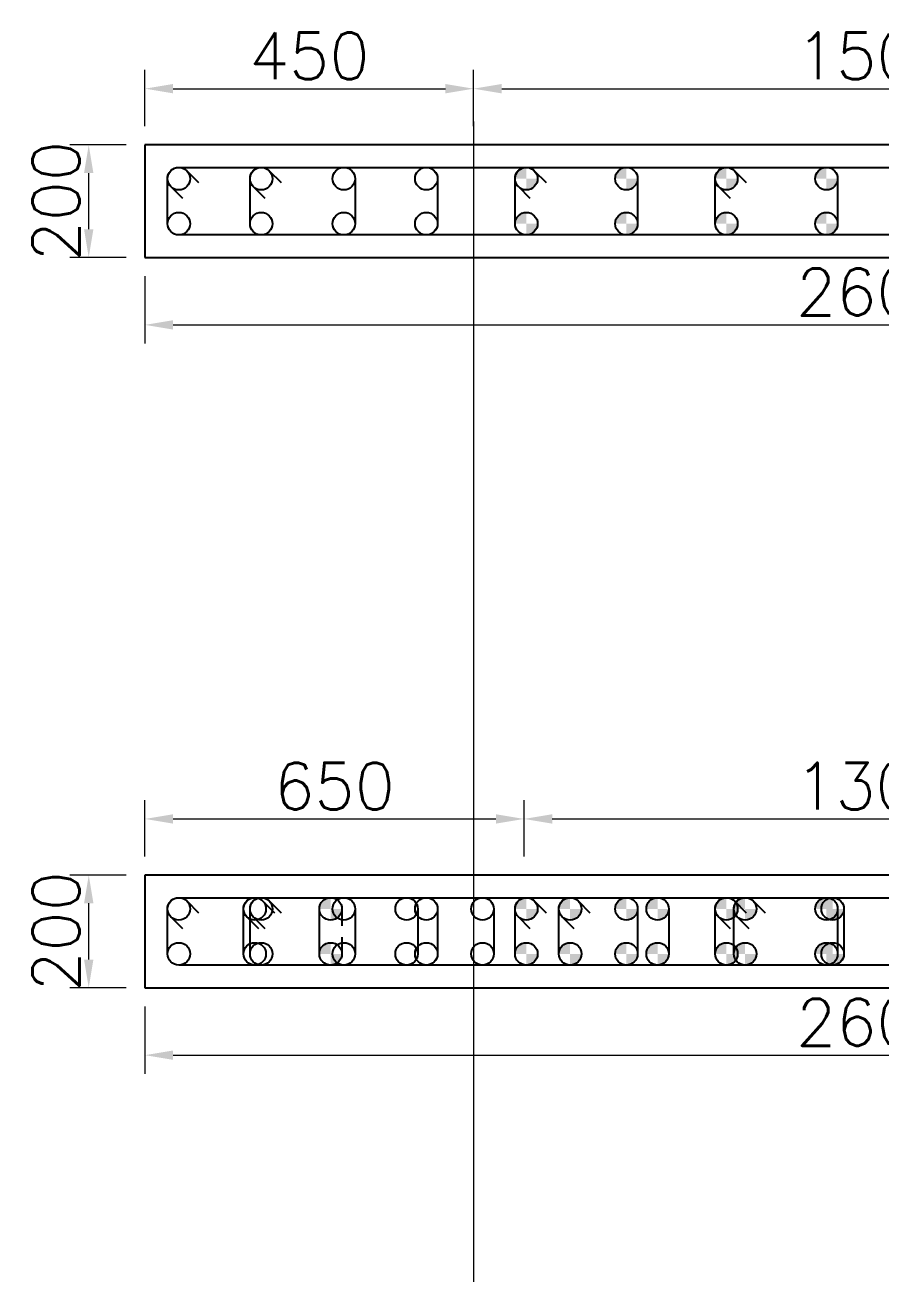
# Model space of a CAD drawing. Header units: millimetres. Extents: x -28707963 to -28231469, y 696001 to 896471.
# Drawn here: x -28314950 to -28310387, y 766461 to 773165 of the extents above; entities that cross this region are included whole.
import ezdxf

# ---------------------------------------------------------------- set-up
doc = ezdxf.new("R2010")
doc.units = ezdxf.units.MM
doc.header["$MEASUREMENT"] = 0
doc.header["$PDMODE"] = 34
doc.header["$PDSIZE"] = -8
doc.layers.get('0').update_dxf_attribs({"lineweight": 5})
doc.layers.add('14 REINF', color=6, linetype='Continuous')
doc.layers.add('23 STIRRUPS', color=5, linetype='Continuous')
doc.layers.add('19 COLUMN', color=1, linetype='Continuous', lineweight=25)
doc.styles.add('ROMANS', font='simplex.shx')
doc.dimstyles.new('D 50', dxfattribs={"dimscale": 100, "dimtxt": 3, "dimasz": 1.5, "dimexe": 1, "dimexo": 1, "dimgap": 0.5, "dimtad": 1, "dimdec": 0, "dimdsep": 46, "dimtxsty": 'ROMANS', "dimcen": 2.5, "dimclrd": 5, "dimclre": 5, "dimclrt": 4, "dimadec": 0, "dimazin": 0, "dimtfac": 1, "dimtdec": 0, "dimtmove": 0, "dimatfit": 3, "dimfxl": 1, "dimlwd": 0, "dimlwe": 0, "dimarcsym": 0})

# ---------------------------------------------------------------- blocks, each defined once
blk = doc.blocks.new('*D810')
at = {"color": 5, "lineweight": 0, "transparency": 16777216}
for p, q in [((-28314311.1, 767930.5), (-28314311.1, 767570.5)), ((-28306511.1, 767930.5), (-28306511.1, 767570.5)), ((-28314161.1, 767670.5), (-28306661.1, 767670.5))]:
    blk.add_line(p, q, dxfattribs=at)
at = {"color": 5, "transparency": 16777216}
for points in [[(-28314161.1, 767695.5), (-28314161.1, 767645.5), (-28314311.1, 767670.5)], [(-28306661.1, 767645.5), (-28306661.1, 767695.5), (-28306511.1, 767670.5)]]:
    blk.add_solid(points, dxfattribs=at)
at = {"layer": 'Defpoints', "color": 0, "transparency": 16777216}
for p in [(-28314311.1, 768030.5), (-28306511.1, 768030.5), (-28306511.1, 767670.5)]:
    blk.add_point(p, dxfattribs=at)
at = {"color": 4, "transparency": 16777216, "insert": (-28310411.1, 767845.5), "char_height": 250, "attachment_point": 5, "style": 'ROMANS'}
blk.add_mtext('2600', dxfattribs=at)
blk = doc.blocks.new('*D811')
at = {"color": 5, "lineweight": 0, "transparency": 16777216}
for p, q in [((-28314411.1, 768630.5), (-28314711.1, 768630.5)), ((-28314611.1, 768180.5), (-28314611.1, 768480.5)), ((-28314411.1, 768030.5), (-28314711.1, 768030.5))]:
    blk.add_line(p, q, dxfattribs=at)
at = {"color": 5, "transparency": 16777216}
for points in [[(-28314586.1, 768480.5), (-28314636.1, 768480.5), (-28314611.1, 768630.5)], [(-28314636.1, 768180.5), (-28314586.1, 768180.5), (-28314611.1, 768030.5)]]:
    blk.add_solid(points, dxfattribs=at)
at = {"layer": 'Defpoints', "color": 0, "transparency": 16777216}
for p in [(-28314611.1, 768630.5), (-28314311.1, 768630.5), (-28314311.1, 768030.5)]:
    blk.add_point(p, dxfattribs=at)
at = {"color": 4, "transparency": 16777216, "insert": (-28314786.1, 768330.5), "char_height": 250, "attachment_point": 5, "rotation": 90, "style": 'ROMANS'}
blk.add_mtext('200', dxfattribs=at)
blk = doc.blocks.new('*D812')
at = {"color": 5, "lineweight": 0, "transparency": 16777216}
for p, q in [((-28314311.1, 768730.5), (-28314311.1, 769030.5)), ((-28312289.8, 768730.5), (-28312289.8, 769030.5)), ((-28314161.1, 768930.5), (-28312439.8, 768930.5))]:
    blk.add_line(p, q, dxfattribs=at)
at = {"color": 5, "transparency": 16777216}
for points in [[(-28314161.1, 768955.5), (-28314161.1, 768905.5), (-28314311.1, 768930.5)], [(-28312439.8, 768905.5), (-28312439.8, 768955.5), (-28312289.8, 768930.5)]]:
    blk.add_solid(points, dxfattribs=at)
at = {"layer": 'Defpoints', "color": 0, "transparency": 16777216}
for p in [(-28312289.8, 768930.5), (-28314311.1, 768630.5), (-28312289.8, 768630.5)]:
    blk.add_point(p, dxfattribs=at)
at = {"color": 4, "transparency": 16777216, "insert": (-28313300.4, 769105.5), "char_height": 250, "attachment_point": 5, "style": 'ROMANS'}
blk.add_mtext('650', dxfattribs=at)
blk = doc.blocks.new('*D813')
at = {"color": 5, "lineweight": 0, "transparency": 16777216}
for p, q in [((-28312289.8, 768730.5), (-28312289.8, 769030.5)), ((-28308540.9, 768730.5), (-28308540.9, 769030.5)), ((-28312139.8, 768930.5), (-28308690.9, 768930.5))]:
    blk.add_line(p, q, dxfattribs=at)
at = {"color": 5, "transparency": 16777216}
for points in [[(-28312139.8, 768955.5), (-28312139.8, 768905.5), (-28312289.8, 768930.5)], [(-28308690.9, 768905.5), (-28308690.9, 768955.5), (-28308540.9, 768930.5)]]:
    blk.add_solid(points, dxfattribs=at)
at = {"layer": 'Defpoints', "color": 0, "transparency": 16777216}
for p in [(-28308540.9, 768930.5), (-28312289.8, 768630.5), (-28308540.9, 768630.5)]:
    blk.add_point(p, dxfattribs=at)
at = {"color": 4, "transparency": 16777216, "insert": (-28310415.4, 769105.5), "char_height": 250, "attachment_point": 5, "style": 'ROMANS'}
blk.add_mtext('1300', dxfattribs=at)
blk = doc.blocks.new('*D815')
at = {"color": 5, "lineweight": 0, "transparency": 16777216}
for p, q in [((-28314311.1, 771825.9), (-28314311.1, 771465.9)), ((-28306511.1, 771825.9), (-28306511.1, 771465.9)), ((-28314161.1, 771565.9), (-28306661.1, 771565.9))]:
    blk.add_line(p, q, dxfattribs=at)
at = {"color": 5, "transparency": 16777216}
for points in [[(-28314161.1, 771590.9), (-28314161.1, 771540.9), (-28314311.1, 771565.9)], [(-28306661.1, 771540.9), (-28306661.1, 771590.9), (-28306511.1, 771565.9)]]:
    blk.add_solid(points, dxfattribs=at)
at = {"layer": 'Defpoints', "color": 0, "transparency": 16777216}
for p in [(-28314311.1, 771925.9), (-28306511.1, 771925.9), (-28306511.1, 771565.9)]:
    blk.add_point(p, dxfattribs=at)
at = {"color": 4, "transparency": 16777216, "insert": (-28310411.1, 771740.9), "char_height": 250, "attachment_point": 5, "style": 'ROMANS'}
blk.add_mtext('2600', dxfattribs=at)
blk = doc.blocks.new('*D816')
at = {"color": 5, "lineweight": 0, "transparency": 16777216}
for p, q in [((-28314411.1, 772525.9), (-28314711.1, 772525.9)), ((-28314611.1, 772075.9), (-28314611.1, 772375.9)), ((-28314411.1, 771925.9), (-28314711.1, 771925.9))]:
    blk.add_line(p, q, dxfattribs=at)
at = {"color": 5, "transparency": 16777216}
for points in [[(-28314586.1, 772375.9), (-28314636.1, 772375.9), (-28314611.1, 772525.9)], [(-28314636.1, 772075.9), (-28314586.1, 772075.9), (-28314611.1, 771925.9)]]:
    blk.add_solid(points, dxfattribs=at)
at = {"layer": 'Defpoints', "color": 0, "transparency": 16777216}
for p in [(-28314611.1, 772525.9), (-28314311.1, 772525.9), (-28314311.1, 771925.9)]:
    blk.add_point(p, dxfattribs=at)
at = {"color": 4, "transparency": 16777216, "insert": (-28314786.1, 772225.9), "char_height": 250, "attachment_point": 5, "rotation": 90, "style": 'ROMANS'}
blk.add_mtext('200', dxfattribs=at)
blk = doc.blocks.new('*D817')
at = {"color": 5, "lineweight": 0, "transparency": 16777216}
for p, q in [((-28314311.1, 772625.9), (-28314311.1, 772925.9)), ((-28312559.3, 772625.9), (-28312559.3, 772925.9)), ((-28314161.1, 772825.9), (-28312709.3, 772825.9))]:
    blk.add_line(p, q, dxfattribs=at)
at = {"color": 5, "transparency": 16777216}
for points in [[(-28314161.1, 772850.9), (-28314161.1, 772800.9), (-28314311.1, 772825.9)], [(-28312709.3, 772800.9), (-28312709.3, 772850.9), (-28312559.3, 772825.9)]]:
    blk.add_solid(points, dxfattribs=at)
at = {"layer": 'Defpoints', "color": 0, "transparency": 16777216}
for p in [(-28312559.3, 772825.9), (-28314311.1, 772525.9), (-28312559.3, 772525.9)]:
    blk.add_point(p, dxfattribs=at)
at = {"color": 4, "transparency": 16777216, "insert": (-28313435.2, 773000.9), "char_height": 250, "attachment_point": 5, "style": 'ROMANS'}
blk.add_mtext('450', dxfattribs=at)
blk = doc.blocks.new('*D818')
at = {"color": 5, "lineweight": 0, "transparency": 16777216}
for p, q in [((-28312559.3, 772625.9), (-28312559.3, 772925.9)), ((-28308262.9, 772625.9), (-28308262.9, 772925.9)), ((-28312409.3, 772825.9), (-28308412.9, 772825.9))]:
    blk.add_line(p, q, dxfattribs=at)
at = {"color": 5, "transparency": 16777216}
for points in [[(-28312409.3, 772850.9), (-28312409.3, 772800.9), (-28312559.3, 772825.9)], [(-28308412.9, 772800.9), (-28308412.9, 772850.9), (-28308262.9, 772825.9)]]:
    blk.add_solid(points, dxfattribs=at)
at = {"layer": 'Defpoints', "color": 0, "transparency": 16777216}
for p in [(-28308262.9, 772825.9), (-28312559.3, 772525.9), (-28308262.9, 772525.9)]:
    blk.add_point(p, dxfattribs=at)
at = {"color": 4, "transparency": 16777216, "insert": (-28310411.1, 773000.9), "char_height": 250, "attachment_point": 5, "style": 'ROMANS'}
blk.add_mtext('1500', dxfattribs=at)

msp = doc.modelspace()

# ---------------------------------------------------------------- hatches: boundary and pattern name
at = {"layer": '14 REINF'}
h = msp.add_hatch(color=0, dxfattribs=at)
edge = h.paths.add_edge_path(flags=0)
edge.add_line((-28312337.8, 772345.9), (-28312277.8, 772345.9))
edge.add_line((-28312277.8, 772345.9), (-28312277.8, 772405.9))
edge.add_arc((-28312277.8, 772345.9), 60, 90, 180)
edge = h.paths.add_edge_path(flags=0)
edge.add_line((-28312217.8, 772345.9), (-28312277.8, 772345.9))
edge.add_line((-28312277.8, 772345.9), (-28312277.8, 772285.9))
edge.add_arc((-28312277.8, 772345.9), 60, 270, 360)
h = msp.add_hatch(color=0, dxfattribs=at)
edge = h.paths.add_edge_path(flags=0)
edge.add_line((-28311804.4, 772345.9), (-28311744.4, 772345.9))
edge.add_line((-28311744.4, 772345.9), (-28311744.4, 772405.9))
edge.add_arc((-28311744.4, 772345.9), 60, 90, 180)
edge = h.paths.add_edge_path(flags=0)
edge.add_line((-28311684.4, 772345.9), (-28311744.4, 772345.9))
edge.add_line((-28311744.4, 772345.9), (-28311744.4, 772285.9))
edge.add_arc((-28311744.4, 772345.9), 60, 270, 360)
h = msp.add_hatch(color=0, dxfattribs=at)
edge = h.paths.add_edge_path(flags=0)
edge.add_line((-28311271.1, 772345.9), (-28311211.1, 772345.9))
edge.add_line((-28311211.1, 772345.9), (-28311211.1, 772405.9))
edge.add_arc((-28311211.1, 772345.9), 60, 90, 180)
edge = h.paths.add_edge_path(flags=0)
edge.add_line((-28311151.1, 772345.9), (-28311211.1, 772345.9))
edge.add_line((-28311211.1, 772345.9), (-28311211.1, 772285.9))
edge.add_arc((-28311211.1, 772345.9), 60, 270, 360)
h = msp.add_hatch(color=0, dxfattribs=at)
edge = h.paths.add_edge_path(flags=0)
edge.add_line((-28310737.8, 772345.9), (-28310677.8, 772345.9))
edge.add_line((-28310677.8, 772345.9), (-28310677.8, 772405.9))
edge.add_arc((-28310677.8, 772345.9), 60, 90, 180)
edge = h.paths.add_edge_path(flags=0)
edge.add_line((-28310617.8, 772345.9), (-28310677.8, 772345.9))
edge.add_line((-28310677.8, 772345.9), (-28310677.8, 772285.9))
edge.add_arc((-28310677.8, 772345.9), 60, 270, 360)
h = msp.add_hatch(color=0, dxfattribs=at)
edge = h.paths.add_edge_path(flags=0)
edge.add_line((-28312337.8, 772105.9), (-28312277.8, 772105.9))
edge.add_line((-28312277.8, 772105.9), (-28312277.8, 772165.9))
edge.add_arc((-28312277.8, 772105.9), 60, 90, 180)
edge = h.paths.add_edge_path(flags=0)
edge.add_line((-28312217.8, 772105.9), (-28312277.8, 772105.9))
edge.add_line((-28312277.8, 772105.9), (-28312277.8, 772045.9))
edge.add_arc((-28312277.8, 772105.9), 60, 270, 360)
h = msp.add_hatch(color=0, dxfattribs=at)
edge = h.paths.add_edge_path(flags=0)
edge.add_line((-28311804.4, 772105.9), (-28311744.4, 772105.9))
edge.add_line((-28311744.4, 772105.9), (-28311744.4, 772165.9))
edge.add_arc((-28311744.4, 772105.9), 60, 90, 180)
edge = h.paths.add_edge_path(flags=0)
edge.add_line((-28311684.4, 772105.9), (-28311744.4, 772105.9))
edge.add_line((-28311744.4, 772105.9), (-28311744.4, 772045.9))
edge.add_arc((-28311744.4, 772105.9), 60, 270, 360)
h = msp.add_hatch(color=0, dxfattribs=at)
edge = h.paths.add_edge_path(flags=0)
edge.add_line((-28311271.1, 772105.9), (-28311211.1, 772105.9))
edge.add_line((-28311211.1, 772105.9), (-28311211.1, 772165.9))
edge.add_arc((-28311211.1, 772105.9), 60, 90, 180)
edge = h.paths.add_edge_path(flags=0)
edge.add_line((-28311151.1, 772105.9), (-28311211.1, 772105.9))
edge.add_line((-28311211.1, 772105.9), (-28311211.1, 772045.9))
edge.add_arc((-28311211.1, 772105.9), 60, 270, 360)
h = msp.add_hatch(color=0, dxfattribs=at)
edge = h.paths.add_edge_path(flags=0)
edge.add_line((-28310737.8, 772105.9), (-28310677.8, 772105.9))
edge.add_line((-28310677.8, 772105.9), (-28310677.8, 772165.9))
edge.add_arc((-28310677.8, 772105.9), 60, 90, 180)
edge = h.paths.add_edge_path(flags=0)
edge.add_line((-28310617.8, 772105.9), (-28310677.8, 772105.9))
edge.add_line((-28310677.8, 772105.9), (-28310677.8, 772045.9))
edge.add_arc((-28310677.8, 772105.9), 60, 270, 360)
h = msp.add_hatch(color=6, dxfattribs=at)
edge = h.paths.add_edge_path(flags=0)
edge.add_line((-28313381.1, 768450.5), (-28313321.1, 768450.5))
edge.add_line((-28313321.1, 768450.5), (-28313321.1, 768510.5))
edge.add_arc((-28313321.1, 768450.5), 60, 90, 180)
edge = h.paths.add_edge_path(flags=0)
edge.add_line((-28313261.1, 768450.5), (-28313321.1, 768450.5))
edge.add_line((-28313321.1, 768450.5), (-28313321.1, 768390.5))
edge.add_arc((-28313321.1, 768450.5), 60, 270, 360)
h = msp.add_hatch(color=0, dxfattribs=at)
edge = h.paths.add_edge_path(flags=0)
edge.add_line((-28312337.8, 768450.5), (-28312277.8, 768450.5))
edge.add_line((-28312277.8, 768450.5), (-28312277.8, 768510.5))
edge.add_arc((-28312277.8, 768450.5), 60, 90, 180)
edge = h.paths.add_edge_path(flags=0)
edge.add_line((-28312217.8, 768450.5), (-28312277.8, 768450.5))
edge.add_line((-28312277.8, 768450.5), (-28312277.8, 768390.5))
edge.add_arc((-28312277.8, 768450.5), 60, 270, 360)
h = msp.add_hatch(color=6, dxfattribs=at)
edge = h.paths.add_edge_path(flags=0)
edge.add_line((-28312104.4, 768450.5), (-28312044.4, 768450.5))
edge.add_line((-28312044.4, 768450.5), (-28312044.4, 768510.5))
edge.add_arc((-28312044.4, 768450.5), 60, 90, 180)
edge = h.paths.add_edge_path(flags=0)
edge.add_line((-28311984.4, 768450.5), (-28312044.4, 768450.5))
edge.add_line((-28312044.4, 768450.5), (-28312044.4, 768390.5))
edge.add_arc((-28312044.4, 768450.5), 60, 270, 360)
h = msp.add_hatch(color=0, dxfattribs=at)
edge = h.paths.add_edge_path(flags=0)
edge.add_line((-28311804.4, 768450.5), (-28311744.4, 768450.5))
edge.add_line((-28311744.4, 768450.5), (-28311744.4, 768510.5))
edge.add_arc((-28311744.4, 768450.5), 60, 90, 180)
edge = h.paths.add_edge_path(flags=0)
edge.add_line((-28311684.4, 768450.5), (-28311744.4, 768450.5))
edge.add_line((-28311744.4, 768450.5), (-28311744.4, 768390.5))
edge.add_arc((-28311744.4, 768450.5), 60, 270, 360)
h = msp.add_hatch(color=6, dxfattribs=at)
edge = h.paths.add_edge_path(flags=0)
edge.add_line((-28311637.8, 768450.5), (-28311577.8, 768450.5))
edge.add_line((-28311577.8, 768450.5), (-28311577.8, 768510.5))
edge.add_arc((-28311577.8, 768450.5), 60, 90, 180)
edge = h.paths.add_edge_path(flags=0)
edge.add_line((-28311517.8, 768450.5), (-28311577.8, 768450.5))
edge.add_line((-28311577.8, 768450.5), (-28311577.8, 768390.5))
edge.add_arc((-28311577.8, 768450.5), 60, 270, 360)
h = msp.add_hatch(color=0, dxfattribs=at)
edge = h.paths.add_edge_path(flags=0)
edge.add_line((-28311271.1, 768450.5), (-28311211.1, 768450.5))
edge.add_line((-28311211.1, 768450.5), (-28311211.1, 768510.5))
edge.add_arc((-28311211.1, 768450.5), 60, 90, 180)
edge = h.paths.add_edge_path(flags=0)
edge.add_line((-28311151.1, 768450.5), (-28311211.1, 768450.5))
edge.add_line((-28311211.1, 768450.5), (-28311211.1, 768390.5))
edge.add_arc((-28311211.1, 768450.5), 60, 270, 360)
h = msp.add_hatch(color=6, dxfattribs=at)
edge = h.paths.add_edge_path(flags=0)
edge.add_line((-28311171.1, 768450.5), (-28311111.1, 768450.5))
edge.add_line((-28311111.1, 768450.5), (-28311111.1, 768510.5))
edge.add_arc((-28311111.1, 768450.5), 60, 90, 180)
edge = h.paths.add_edge_path(flags=0)
edge.add_line((-28311051.1, 768450.5), (-28311111.1, 768450.5))
edge.add_line((-28311111.1, 768450.5), (-28311111.1, 768390.5))
edge.add_arc((-28311111.1, 768450.5), 60, 270, 360)
h = msp.add_hatch(color=0, dxfattribs=at)
edge = h.paths.add_edge_path(flags=0)
edge.add_line((-28310737.8, 768450.5), (-28310677.8, 768450.5))
edge.add_line((-28310677.8, 768450.5), (-28310677.8, 768510.5))
edge.add_arc((-28310677.8, 768450.5), 60, 90, 180)
edge = h.paths.add_edge_path(flags=0)
edge.add_line((-28310617.8, 768450.5), (-28310677.8, 768450.5))
edge.add_line((-28310677.8, 768450.5), (-28310677.8, 768390.5))
edge.add_arc((-28310677.8, 768450.5), 60, 270, 360)
h = msp.add_hatch(color=6, dxfattribs=at)
edge = h.paths.add_edge_path(flags=0)
edge.add_line((-28310704.4, 768450.5), (-28310644.4, 768450.5))
edge.add_line((-28310644.4, 768450.5), (-28310644.4, 768510.5))
edge.add_arc((-28310644.4, 768450.5), 60, 90, 180)
edge = h.paths.add_edge_path(flags=0)
edge.add_line((-28310584.4, 768450.5), (-28310644.4, 768450.5))
edge.add_line((-28310644.4, 768450.5), (-28310644.4, 768390.5))
edge.add_arc((-28310644.4, 768450.5), 60, 270, 360)
h = msp.add_hatch(color=6, dxfattribs=at)
edge = h.paths.add_edge_path(flags=0)
edge.add_line((-28313381.1, 768210.5), (-28313321.1, 768210.5))
edge.add_line((-28313321.1, 768210.5), (-28313321.1, 768270.5))
edge.add_arc((-28313321.1, 768210.5), 60, 90, 180)
edge = h.paths.add_edge_path(flags=0)
edge.add_line((-28313261.1, 768210.5), (-28313321.1, 768210.5))
edge.add_line((-28313321.1, 768210.5), (-28313321.1, 768150.5))
edge.add_arc((-28313321.1, 768210.5), 60, 270, 360)
h = msp.add_hatch(color=0, dxfattribs=at)
edge = h.paths.add_edge_path(flags=0)
edge.add_line((-28312337.8, 768210.5), (-28312277.8, 768210.5))
edge.add_line((-28312277.8, 768210.5), (-28312277.8, 768270.5))
edge.add_arc((-28312277.8, 768210.5), 60, 90, 180)
edge = h.paths.add_edge_path(flags=0)
edge.add_line((-28312217.8, 768210.5), (-28312277.8, 768210.5))
edge.add_line((-28312277.8, 768210.5), (-28312277.8, 768150.5))
edge.add_arc((-28312277.8, 768210.5), 60, 270, 360)
h = msp.add_hatch(color=6, dxfattribs=at)
edge = h.paths.add_edge_path(flags=0)
edge.add_line((-28312104.4, 768210.5), (-28312044.4, 768210.5))
edge.add_line((-28312044.4, 768210.5), (-28312044.4, 768270.5))
edge.add_arc((-28312044.4, 768210.5), 60, 90, 180)
edge = h.paths.add_edge_path(flags=0)
edge.add_line((-28311984.4, 768210.5), (-28312044.4, 768210.5))
edge.add_line((-28312044.4, 768210.5), (-28312044.4, 768150.5))
edge.add_arc((-28312044.4, 768210.5), 60, 270, 360)
h = msp.add_hatch(color=0, dxfattribs=at)
edge = h.paths.add_edge_path(flags=0)
edge.add_line((-28311804.4, 768210.5), (-28311744.4, 768210.5))
edge.add_line((-28311744.4, 768210.5), (-28311744.4, 768270.5))
edge.add_arc((-28311744.4, 768210.5), 60, 90, 180)
edge = h.paths.add_edge_path(flags=0)
edge.add_line((-28311684.4, 768210.5), (-28311744.4, 768210.5))
edge.add_line((-28311744.4, 768210.5), (-28311744.4, 768150.5))
edge.add_arc((-28311744.4, 768210.5), 60, 270, 360)
h = msp.add_hatch(color=6, dxfattribs=at)
edge = h.paths.add_edge_path(flags=0)
edge.add_line((-28311637.8, 768210.5), (-28311577.8, 768210.5))
edge.add_line((-28311577.8, 768210.5), (-28311577.8, 768270.5))
edge.add_arc((-28311577.8, 768210.5), 60, 90, 180)
edge = h.paths.add_edge_path(flags=0)
edge.add_line((-28311517.8, 768210.5), (-28311577.8, 768210.5))
edge.add_line((-28311577.8, 768210.5), (-28311577.8, 768150.5))
edge.add_arc((-28311577.8, 768210.5), 60, 270, 360)
h = msp.add_hatch(color=0, dxfattribs=at)
edge = h.paths.add_edge_path(flags=0)
edge.add_line((-28311271.1, 768210.5), (-28311211.1, 768210.5))
edge.add_line((-28311211.1, 768210.5), (-28311211.1, 768270.5))
edge.add_arc((-28311211.1, 768210.5), 60, 90, 180)
edge = h.paths.add_edge_path(flags=0)
edge.add_line((-28311151.1, 768210.5), (-28311211.1, 768210.5))
edge.add_line((-28311211.1, 768210.5), (-28311211.1, 768150.5))
edge.add_arc((-28311211.1, 768210.5), 60, 270, 360)
h = msp.add_hatch(color=6, dxfattribs=at)
edge = h.paths.add_edge_path(flags=0)
edge.add_line((-28311171.1, 768210.5), (-28311111.1, 768210.5))
edge.add_line((-28311111.1, 768210.5), (-28311111.1, 768270.5))
edge.add_arc((-28311111.1, 768210.5), 60, 90, 180)
edge = h.paths.add_edge_path(flags=0)
edge.add_line((-28311051.1, 768210.5), (-28311111.1, 768210.5))
edge.add_line((-28311111.1, 768210.5), (-28311111.1, 768150.5))
edge.add_arc((-28311111.1, 768210.5), 60, 270, 360)
h = msp.add_hatch(color=0, dxfattribs=at)
edge = h.paths.add_edge_path(flags=0)
edge.add_line((-28310737.8, 768210.5), (-28310677.8, 768210.5))
edge.add_line((-28310677.8, 768210.5), (-28310677.8, 768270.5))
edge.add_arc((-28310677.8, 768210.5), 60, 90, 180)
edge = h.paths.add_edge_path(flags=0)
edge.add_line((-28310617.8, 768210.5), (-28310677.8, 768210.5))
edge.add_line((-28310677.8, 768210.5), (-28310677.8, 768150.5))
edge.add_arc((-28310677.8, 768210.5), 60, 270, 360)
h = msp.add_hatch(color=6, dxfattribs=at)
edge = h.paths.add_edge_path(flags=0)
edge.add_line((-28310704.4, 768210.5), (-28310644.4, 768210.5))
edge.add_line((-28310644.4, 768210.5), (-28310644.4, 768270.5))
edge.add_arc((-28310644.4, 768210.5), 60, 90, 180)
edge = h.paths.add_edge_path(flags=0)
edge.add_line((-28310584.4, 768210.5), (-28310644.4, 768210.5))
edge.add_line((-28310644.4, 768210.5), (-28310644.4, 768150.5))
edge.add_arc((-28310644.4, 768210.5), 60, 270, 360)

# ---------------------------------------------------------------- linework, layer by layer
msp.add_line((-28312559.3, 772650.8), (-28312559.3, 766461.2))
at = {"layer": '14 REINF', "color": 0}
for centre in [(-28314131.1, 772345.9), (-28313691.1, 772345.9), (-28313251.1, 772345.9), (-28312811.1, 772345.9), (-28312277.8, 772345.9), (-28311744.4, 772345.9), (-28311211.1, 772345.9), (-28310677.8, 772345.9), (-28314131.1, 772105.9), (-28313691.1, 772105.9), (-28313251.1, 772105.9), (-28312811.1, 772105.9), (-28312277.8, 772105.9), (-28311744.4, 772105.9), (-28311211.1, 772105.9), (-28310677.8, 772105.9), (-28314131.1, 768450.5), (-28313691.1, 768450.5), (-28313251.1, 768450.5), (-28312811.1, 768450.5), (-28312277.8, 768450.5), (-28311744.4, 768450.5), (-28311211.1, 768450.5), (-28310677.8, 768450.5), (-28314131.1, 768210.5), (-28313691.1, 768210.5), (-28313251.1, 768210.5), (-28312811.1, 768210.5), (-28312277.8, 768210.5), (-28311744.4, 768210.5), (-28311211.1, 768210.5), (-28310677.8, 768210.5)]:
    msp.add_circle(centre, 60, dxfattribs=at)
at = {"layer": '14 REINF', "color": 6}
for centre in [(-28314131.1, 768450.5), (-28313726.1, 768450.5), (-28313321.1, 768450.5), (-28312916.1, 768450.5), (-28312511.1, 768450.5), (-28312044.4, 768450.5), (-28311577.8, 768450.5), (-28311111.1, 768450.5), (-28310644.4, 768450.5), (-28314131.1, 768210.5), (-28313726.1, 768210.5), (-28313321.1, 768210.5), (-28312916.1, 768210.5), (-28312511.1, 768210.5), (-28312044.4, 768210.5), (-28311577.8, 768210.5), (-28311111.1, 768210.5), (-28310644.4, 768210.5)]:
    msp.add_circle(centre, 60, dxfattribs=at)
at = {"layer": '19 COLUMN', "color": 4}
for points in [[(-28306511.1, 772525.9), (-28314311.1, 772525.9)], [(-28314311.1, 772525.9), (-28314311.1, 771925.9)], [(-28314311.1, 771925.9), (-28306511.1, 771925.9)], [(-28306511.1, 768630.5), (-28314311.1, 768630.5)], [(-28314311.1, 768630.5), (-28314311.1, 768030.5)], [(-28314311.1, 768030.5), (-28306511.1, 768030.5)]]:
    msp.add_lwpolyline(points, dxfattribs=at)
at = {"layer": '23 STIRRUPS', "color": 0}
for points in [[(-28314109.9, 772239.8), (-28314173.5, 772303.5, -0.668178), (-28314131.1, 772405.9), (-28306691.1, 772405.9, -0.414214), (-28306631.1, 772345.9), (-28306631.1, 772105.9, -0.414214), (-28306691.1, 772045.9), (-28314131.1, 772045.9, -0.414214), (-28314191.1, 772105.9), (-28314191.1, 772345.9, -0.668179), (-28314088.7, 772388.3), (-28314025, 772324.7)], [(-28314109.9, 772239.8), (-28314173.5, 772303.5, -0.668178), (-28314131.1, 772405.9), (-28312811.1, 772405.9, -0.414214), (-28312751.1, 772345.9), (-28312751.1, 772105.9, -0.414214), (-28312811.1, 772045.9), (-28314131.1, 772045.9, -0.414214), (-28314191.1, 772105.9), (-28314191.1, 772345.9, -0.668179), (-28314088.7, 772388.3), (-28314025, 772324.7)], [(-28313669.9, 772239.8), (-28313733.5, 772303.5, -0.668042), (-28313691.1, 772405.9), (-28313251.1, 772405.9, -0.414104), (-28313191.1, 772345.9), (-28313191.1, 772105.9, -0.414104), (-28313251.1, 772045.9), (-28313691.1, 772045.9, -0.414104), (-28313751.1, 772105.9), (-28313751.1, 772345.9, -0.668179), (-28313648.6, 772388.3), (-28313585, 772324.7)], [(-28312256.6, 772239.8), (-28312320.2, 772303.5, -0.668223), (-28312277.8, 772405.9), (-28311744.4, 772405.9, -0.41414), (-28311684.4, 772345.9), (-28311684.4, 772105.9, -0.41414), (-28311744.4, 772045.9), (-28312277.8, 772045.9, -0.41425), (-28312337.8, 772105.9), (-28312337.8, 772345.9, -0.668179), (-28312235.3, 772388.3), (-28312171.7, 772324.7)], [(-28311189.9, 772239.8), (-28311253.6, 772303.5, -0.668314), (-28311211.1, 772405.9), (-28310677.8, 772405.9, -0.414067), (-28310617.8, 772345.9), (-28310617.8, 772105.9, -0.414067), (-28310677.8, 772045.9), (-28311211.1, 772045.9, -0.414323), (-28311271.1, 772105.9), (-28311271.1, 772345.9, -0.668179), (-28311168.7, 772388.3), (-28311105.1, 772324.7)], [(-28314109.9, 768344.5), (-28314173.5, 768408.1, -0.668178), (-28314131.1, 768510.5), (-28306691.1, 768510.5, -0.414214), (-28306631.1, 768450.5), (-28306631.1, 768210.5, -0.414214), (-28306691.1, 768150.5), (-28314131.1, 768150.5, -0.414214), (-28314191.1, 768210.5), (-28314191.1, 768450.5, -0.668179), (-28314088.7, 768493), (-28314025, 768429.3)], [(-28314109.9, 768344.5), (-28314173.5, 768408.1, -0.668178), (-28314131.1, 768510.5), (-28312811.1, 768510.5, -0.414214), (-28312751.1, 768450.5), (-28312751.1, 768210.5, -0.414214), (-28312811.1, 768150.5), (-28314131.1, 768150.5, -0.414214), (-28314191.1, 768210.5), (-28314191.1, 768450.5, -0.668179), (-28314088.7, 768493), (-28314025, 768429.3)], [(-28313669.9, 768344.5), (-28313733.5, 768408.1, -0.668042), (-28313691.1, 768510.5), (-28313251.1, 768510.5, -0.414104), (-28313191.1, 768450.5), (-28313191.1, 768210.5, -0.414104), (-28313251.1, 768150.5), (-28313691.1, 768150.5, -0.414104), (-28313751.1, 768210.5), (-28313751.1, 768450.5, -0.668179), (-28313648.6, 768493), (-28313585, 768429.3)], [(-28312256.6, 768344.5), (-28312320.2, 768408.1, -0.668223), (-28312277.8, 768510.5), (-28311744.4, 768510.5, -0.41414), (-28311684.4, 768450.5), (-28311684.4, 768210.5, -0.41414), (-28311744.4, 768150.5), (-28312277.8, 768150.5, -0.41425), (-28312337.8, 768210.5), (-28312337.8, 768450.5, -0.668179), (-28312235.3, 768493), (-28312171.7, 768429.3)], [(-28311189.9, 768344.5), (-28311253.6, 768408.1, -0.668314), (-28311211.1, 768510.5), (-28310677.8, 768510.5, -0.414067), (-28310617.8, 768450.5), (-28310617.8, 768210.5, -0.414067), (-28310677.8, 768150.5), (-28311211.1, 768150.5, -0.414323), (-28311271.1, 768210.5), (-28311271.1, 768450.5, -0.668179), (-28311168.7, 768493), (-28311105.1, 768429.3)]]:
    msp.add_lwpolyline(points, format="xyb", dxfattribs=at)
at = {"layer": '23 STIRRUPS', "color": 5}
for points in [[(-28314109.9, 768344.5), (-28314173.5, 768408.1, -0.668178), (-28314131.1, 768510.5), (-28306691.1, 768510.5, -0.414214), (-28306631.1, 768450.5), (-28306631.1, 768210.5, -0.414214), (-28306691.1, 768150.5), (-28314131.1, 768150.5, -0.414214), (-28314191.1, 768210.5), (-28314191.1, 768450.5, -0.668179), (-28314088.7, 768493), (-28314025, 768429.3)], [(-28314109.9, 768344.5), (-28314173.5, 768408.1, -0.668178), (-28314131.1, 768510.5), (-28312511.1, 768510.5, -0.414214), (-28312451.1, 768450.5), (-28312451.1, 768210.5, -0.414214), (-28312511.1, 768150.5), (-28314131.1, 768150.5, -0.414214), (-28314191.1, 768210.5), (-28314191.1, 768450.5, -0.668179), (-28314088.7, 768493), (-28314025, 768429.3)], [(-28313704.9, 768344.5), (-28313768.5, 768408.1, -0.668178), (-28313726.1, 768510.5), (-28312916.1, 768510.5, -0.414214), (-28312856.1, 768450.5), (-28312856.1, 768210.5, -0.414214), (-28312916.1, 768150.5), (-28313726.1, 768150.5, -0.414214), (-28313786.1, 768210.5), (-28313786.1, 768450.5, -0.668179), (-28313683.7, 768493), (-28313620, 768429.3)], [(-28313261.1, 768300.5), (-28313261.1, 768210.5, -1), (-28313381.1, 768210.5), (-28313381.1, 768450.5, -1), (-28313261.1, 768450.5), (-28313261.1, 768360.5)], [(-28312023.2, 768344.5), (-28312086.9, 768408.1, -0.668268), (-28312044.4, 768510.5), (-28311577.8, 768510.5, -0.414067), (-28311517.8, 768450.5), (-28311517.8, 768210.5, -0.414067), (-28311577.8, 768150.5), (-28312044.4, 768150.5, -0.414287), (-28312104.4, 768210.5), (-28312104.4, 768450.5, -0.668179), (-28312002, 768493), (-28311938.4, 768429.3)], [(-28311089.9, 768344.5), (-28311153.5, 768408.1, -0.668042), (-28311111.1, 768510.5), (-28310644.4, 768510.5, -0.41425), (-28310584.4, 768450.5), (-28310584.4, 768210.5, -0.41425), (-28310644.4, 768150.5), (-28311111.1, 768150.5, -0.414104), (-28311171.1, 768210.5), (-28311171.1, 768450.5, -0.668179), (-28311068.6, 768493), (-28311005, 768429.3)]]:
    msp.add_lwpolyline(points, format="xyb", dxfattribs=at)

# ---------------------------------------------------------------- dimensions: what is measured, and where the dimension line sits
for p1, p2, distance, text, override, picture, middle in [((-28314311.1, 772525.9), (-28312559.3, 772525.9), 300, '450', {"dimtxt": 2.5, "dimtxsty": 'ROMANS'}, '*D817', (-28313435.2, 773000.9)), ((-28312559.3, 772525.9), (-28308262.9, 772525.9), 300, '1500', {"dimtxt": 2.5, "dimtxsty": 'ROMANS'}, '*D818', (-28310411.1, 773000.9)), ((-28314311.1, 771925.9), (-28306511.1, 771925.9), -360, '2600', {"dimtxt": 2.5}, '*D815', (-28310411.1, 771740.9)), ((-28314311.1, 768630.5), (-28312289.8, 768630.5), 300, '650', {"dimtxt": 2.5, "dimtxsty": 'ROMANS'}, '*D812', (-28313300.4, 769105.5)), ((-28312289.8, 768630.5), (-28308540.9, 768630.5), 300, '1300', {"dimtxt": 2.5, "dimtxsty": 'ROMANS'}, '*D813', (-28310415.4, 769105.5)), ((-28314311.1, 768030.5), (-28306511.1, 768030.5), -360, '2600', {"dimtxt": 2.5}, '*D810', (-28310411.1, 767845.5))]:
    dim = msp.add_aligned_dim(p1=p1, p2=p2, distance=distance, text=text, dimstyle='D 50', override=override)
    dim.commit()
    dim.dimension.update_dxf_attribs({"geometry": picture, "text_midpoint": middle})
for base, p1, p2, picture, middle in [((-28314611.1, 772525.9), (-28314311.1, 771925.9), (-28314311.1, 772525.9), '*D816', (-28314611.1, 772225.9)), ((-28314611.1, 768630.5), (-28314311.1, 768030.5), (-28314311.1, 768630.5), '*D811', (-28314611.1, 768330.5))]:
    dim = msp.add_linear_dim(base=base, p1=p1, p2=p2, angle=90, text='200', dimstyle='D 50', override={"dimtxt": 2.5})
    dim.commit()
    dim.dimension.update_dxf_attribs({"geometry": picture, "text_midpoint": middle, "dimtype": 161})

doc.saveas('drawing.dxf')
